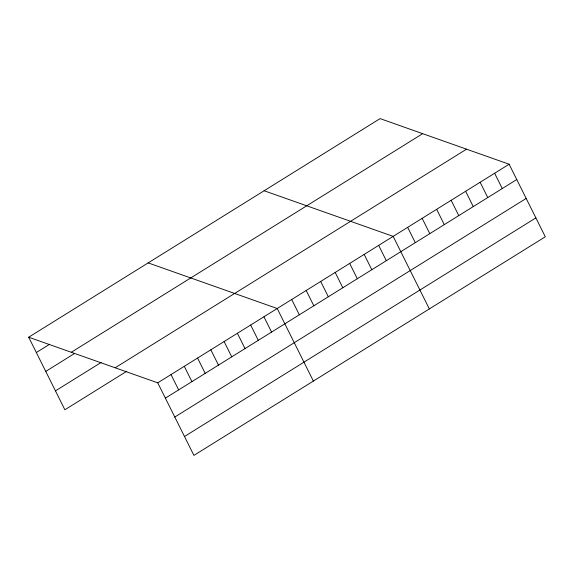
<?xml version="1.0" encoding="UTF-8"?>
<svg xmlns="http://www.w3.org/2000/svg" width="574" height="574" viewBox="0 0 574 574"><rect width="100%" height="100%" fill="white"/><g stroke="black" fill="none" stroke-linecap="round" stroke-linejoin="round"><path stroke-width="0.86" d="M28.7 337.218L380.088 118.61L509.124 164.229L545.3 236.782L193.912 455.39L157.742 382.836L28.7 337.218L64.876 409.771L126.825 371.227M36.334 352.522L49.608 344.264M71.284 352.271L422.672 133.663M45.748 371.414L74.512 353.519M55.456 390.88L101.182 362.431M115.159 367.783L466.54 149.175M157.742 382.836L509.124 164.229M165.369 398.148L516.758 179.54M174.79 417.04L526.179 198.432M184.491 436.505L535.879 217.89M264.126 190.747L393.168 236.373L429.345 308.927M148.171 262.892L277.213 308.511L313.382 381.064M494.63 173.248L502.264 188.559M480.137 182.267L487.771 197.578M465.643 191.286L473.277 206.59M451.15 200.297L458.777 215.609M436.656 209.316L444.283 224.628M422.155 218.335L429.79 233.647M407.662 227.354L415.296 242.666M378.675 245.392L386.309 260.696M364.181 254.404L371.809 269.715M349.681 263.423L357.315 278.734M335.187 272.442L342.822 287.753M320.694 281.461L328.328 296.765M306.2 290.48L313.834 305.784M291.707 299.492L299.341 314.803M263.94 316.769L271.567 332.081M250.659 325.028L258.293 340.339M237.385 333.286L245.019 348.597M224.111 341.544L231.745 356.856M210.837 349.803L218.472 365.114M197.564 358.061L205.198 373.373M184.29 366.32L191.924 381.631M171.016 374.578L178.643 389.889"/></g></svg>
